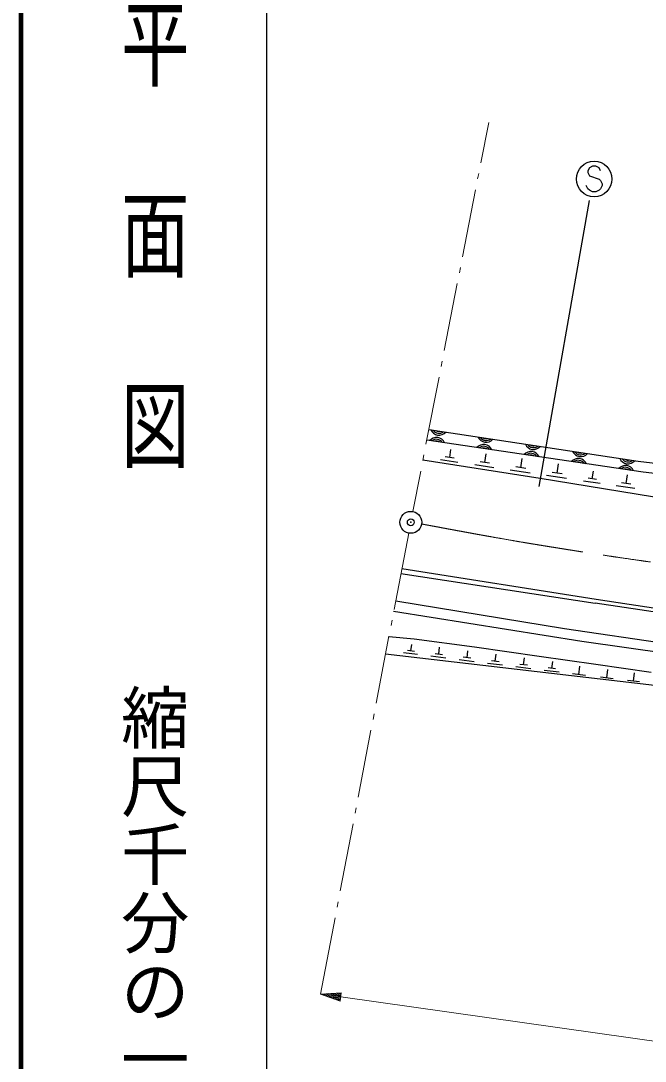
# Model space of a CAD drawing. Units: millimetres, scale not verified. Extents: x 40000 to 680000, y 20000 to 380000.
# Drawn here: x 40000 to 85734, y 263330 to 339547 of the extents above; entities that cross this region are included whole.
import ezdxf
from ezdxf.enums import TextEntityAlignment as Align

# ---------------------------------------------------------------- set-up
doc = ezdxf.new("R2010")
doc.units = ezdxf.units.MM
doc.header["$LTSCALE"] = 1000
doc.header["$PDMODE"] = 32
doc.header["$PDSIZE"] = 500
doc.linetypes.add('CHAIN', pattern=[18.5, 12, -1.5, 3.5, -1.5])
for name, color, linetype, lineweight in [('M-BGD', 7, 'Continuous', 25), ('M-BGD-HTXT', 7, 'Continuous', 13), ('M-BMK', 2, 'CHAIN', 13), ('M-BMK-SRVR', 3, 'Continuous', 25), ('M-STR-HTXT', 7, 'Continuous', 13), ('M-STR-STRC', 7, 'Continuous', 25), ('M-STR-STRD', 7, 'Continuous', 25), ('M-TTL', 2, 'Continuous', 140), ('M-TTL-BAND', 7, 'Continuous', 25)]:
    doc.layers.add(name, color=color, linetype=linetype, lineweight=lineweight)
doc.layers.add('M-OTRS', color=6, linetype='Continuous')
doc.styles.add('@ＭＳ ゴシック', font='')
doc.styles.get('@ＭＳ ゴシック').set_extended_font_data('@MS Gothic')

msp = doc.modelspace()

# ---------------------------------------------------------------- linework, layer by layer
at = {"layer": 'M-BGD'}
for p, q in [((81632, 326392), (77951, 305435)), ((71414, 307549), (71503, 308151)), ((69455, 307390), (78047, 306042)), ((72020, 307195), (70731, 307387)), ((71736, 307501), (71092, 307597)), ((74342, 307134), (73649, 307237)), ((73995, 307185), (74091, 307832)), ((76624, 306809), (76724, 307487)), ((74647, 306806), (73262, 307011)), ((77307, 306411), (75855, 306626)), ((76987, 306755), (76261, 306863)), ((79647, 306360), (78921, 306468)), ((79284, 306414), (79384, 307092)), ((81858, 305988), (81943, 306563)), ((78047, 306042), (90408, 304010)), ((79967, 306016), (78515, 306232)), ((82438, 305649), (81205, 305832)), ((82166, 305942), (81550, 306033)), ((84670, 305594), (83995, 305694)), ((84333, 305644), (84426, 306275)), ((84968, 305274), (83617, 305474)), ((67463, 297067), (79825, 295035)), ((67294, 296305), (81095, 294104)), ((79825, 295035), (95234, 292749)), ((66961, 294442), (68818, 294273)), ((68818, 294273), (73221, 293681)), ((68575, 293384), (68634, 293858)), ((70611, 293145), (70675, 293655)), ((73221, 293681), (77962, 293003)), ((81095, 294104), (108103, 290294)), ((66718, 293171), (107650, 288387)), ((69058, 293117), (68041, 293244)), ((68829, 293352), (68321, 293416)), ((71131, 292857), (70037, 292994)), ((70885, 293110), (70338, 293179)), ((73203, 292598), (72109, 292735)), ((72957, 292851), (72410, 292919)), ((72684, 292885), (72747, 293396)), ((74756, 292626), (74820, 293136)), ((76829, 292367), (76892, 292877)), ((77962, 293003), (82111, 292411)), ((75276, 292339), (74182, 292476)), ((75030, 292592), (74483, 292660)), ((77349, 292079), (76255, 292216)), ((77102, 292332), (76556, 292401)), ((79421, 291820), (78327, 291957)), ((79175, 292073), (78628, 292142)), ((78902, 292107), (78965, 292618)), ((80878, 291642), (80952, 292278)), ((82111, 292411), (86175, 291818)), ((82919, 291404), (82991, 292028)), ((81355, 291586), (80401, 291698)), ((83387, 291350), (82451, 291459)), ((85320, 291125), (84429, 291229)), ((84875, 291177), (84943, 291771))]:
    msp.add_line(p, q, dxfattribs=at)
for points in [[(69886, 309602), (85217, 307279), (109400, 304424)], [(109367, 303707), (85577, 306485), (69736, 308832)]]:
    msp.add_lwpolyline(points, dxfattribs=at)
for centre, radius, start, end in [((70631, 309847), 654, 204.16405, 318.60589), ((70631, 309847), 523, 213.97529, 308.79465), ((70631, 309847), 392, 235.85174, 286.9182), ((70441, 308369), 654, 24.35164, 138.79348), ((70441, 308369), 523, 34.16288, 128.98224), ((70441, 308369), 392, 56.03933, 107.10579), ((74092, 309323), 654, 204.16405, 318.60589), ((74092, 309323), 523, 213.97529, 308.79465), ((74092, 309323), 392, 235.85174, 286.9182), ((73904, 307856), 654, 24.35164, 138.79348), ((73904, 307856), 523, 34.16288, 128.98224), ((73904, 307856), 392, 56.03933, 107.10579), ((77366, 307343), 654, 24.35164, 138.79348), ((77552, 308799), 654, 204.16405, 318.60589), ((77552, 308799), 523, 213.97529, 308.79465), ((77552, 308799), 392, 235.85174, 286.9182), ((81013, 308274), 654, 204.16405, 318.60589), ((81013, 308274), 523, 213.97529, 308.79465), ((81013, 308274), 392, 235.85174, 286.9182), ((77366, 307343), 523, 34.16288, 128.98224), ((77366, 307343), 392, 56.03933, 107.10579), ((80828, 306830), 654, 24.35164, 138.79348), ((80828, 306830), 523, 34.16288, 128.98224), ((80828, 306830), 392, 56.03933, 107.10579), ((84473, 307750), 654, 204.16405, 318.60589), ((84473, 307750), 523, 213.97529, 308.79465), ((84473, 307750), 392, 235.85174, 286.9182), ((84290, 306317), 654, 24.35164, 138.79348), ((84290, 306317), 523, 34.16288, 128.98224), ((84290, 306317), 392, 56.03933, 107.10579)]:
    msp.add_arc(centre, radius, start, end, dxfattribs=at)
at = {"layer": 'M-BGD-HTXT'}
for p, q in [((73692, 329138), (74270, 332108)), ((73462, 327961), (73539, 328353)), ((72353, 322268), (73309, 327175)), ((72124, 321090), (72200, 321482)), ((71015, 315397), (71971, 320304)), ((70785, 314219), (70862, 314612)), ((69676, 308526), (70632, 313434)), ((69447, 307348), (69523, 307741)), ((68715, 303593), (69294, 306563)), ((68412, 302022), (67341, 296428)), ((67191, 295642), (67116, 295249)), ((66965, 294463), (66025, 289553)), ((65875, 288767), (65800, 288374)), ((65650, 287588), (64710, 282677)), ((64559, 281892), (64484, 281499)), ((64334, 280713), (63394, 275802)), ((63243, 275016), (63168, 274624)), ((63018, 273838), (61947, 268243))]:
    msp.add_line(p, q, dxfattribs=at)
at = {"layer": 'M-BMK'}
msp.add_open_spline([(69353, 302684), (74339, 301758), (75645, 301513), (79696, 300867), (83538, 300254), (85696, 299948), (89552, 299439), (101424, 297872), (108087, 297086), (119988, 295753), (129665, 294669), (135094, 294141), (144779, 293128), (153286, 292238), (155949, 291963), (166561, 290870)], degree=3, knots=[0, 0, 0, 0, 1, 1, 1, 2, 2, 2, 3, 3, 3, 4, 4, 4, 5, 5, 5, 5], dxfattribs=at)
at = {"layer": 'M-BMK-SRVR'}
msp.add_circle((68562, 302808), 800, dxfattribs=at)
at = {"layer": 'M-OTRS'}
msp.add_point((68562, 302808), dxfattribs=at)
at = {"layer": 'M-STR-HTXT'}
for p, q in [((61947, 268243), (63474, 268331)), ((63457, 268212), (62863, 268296)), ((63169, 268314), (63466, 268272)), ((63390, 267737), (63474, 268331)), ((61947, 268243), (63390, 267737)), ((61947, 268243), (63432, 268034)), ((63424, 267975), (62236, 268142)), ((63441, 268093), (62252, 268261)), ((62524, 268041), (63416, 267915)), ((62558, 268279), (63449, 268153)), ((63407, 267856), (62813, 267940)), ((63102, 267838), (63399, 267796)), ((298580, 234880), (63432, 268034))]:
    msp.add_line(p, q, dxfattribs=at)
at = {"layer": 'M-STR-STRC'}
for p, q in [((81644, 328784), (81526, 328548)), ((81526, 328548), (81526, 328430)), ((81880, 328903), (81644, 328784)), ((82117, 328903), (81880, 328903)), ((82353, 328784), (82117, 328903)), ((82471, 328548), (82353, 328784)), ((81526, 328430), (81644, 328194)), ((81644, 328194), (82353, 327957)), ((82353, 327957), (82471, 327839)), ((82471, 327839), (82589, 327603)), ((81526, 327248), (81408, 327484)), ((81644, 327130), (81526, 327248)), ((81880, 327012), (81644, 327130)), ((82117, 327012), (81880, 327012)), ((82353, 327130), (82117, 327012)), ((82471, 327248), (82353, 327130)), ((82589, 327484), (82471, 327248)), ((82589, 327603), (82589, 327484))]:
    msp.add_line(p, q, dxfattribs=at)
msp.add_circle((81999, 327957), 1300, dxfattribs=at)
at = {"layer": 'M-STR-STRD'}
for p, q in [((67845, 299058), (82073, 296894)), ((67914, 299417), (82133, 297176)), ((89233, 295801), (82073, 296894)), ((82133, 297176), (88968, 296138))]:
    msp.add_line(p, q, dxfattribs=at)
at = {"layer": 'M-TTL'}
msp.add_line((40000, 380000), (40000, 20000), dxfattribs=at)
at = {"layer": 'M-TTL-BAND'}
msp.add_line((58000, 370000), (58000, 20000), dxfattribs=at)

# ---------------------------------------------------------------- texts
at = {"layer": 'M-TTL-BAND', "style": '@ＭＳ ゴシック', "width": 1.4}
msp.add_text('平  面  図', height=3666, rotation=270, dxfattribs=at).set_placement((49777, 306475), align=Align.MIDDLE_RIGHT)
at = {"layer": 'M-TTL-BAND', "style": '@ＭＳ ゴシック'}
msp.add_text('縮尺千分の一', height=3666, rotation=270, dxfattribs=at).set_placement((49777, 261030), align=Align.MIDDLE_RIGHT)

doc.saveas('drawing.dxf')
